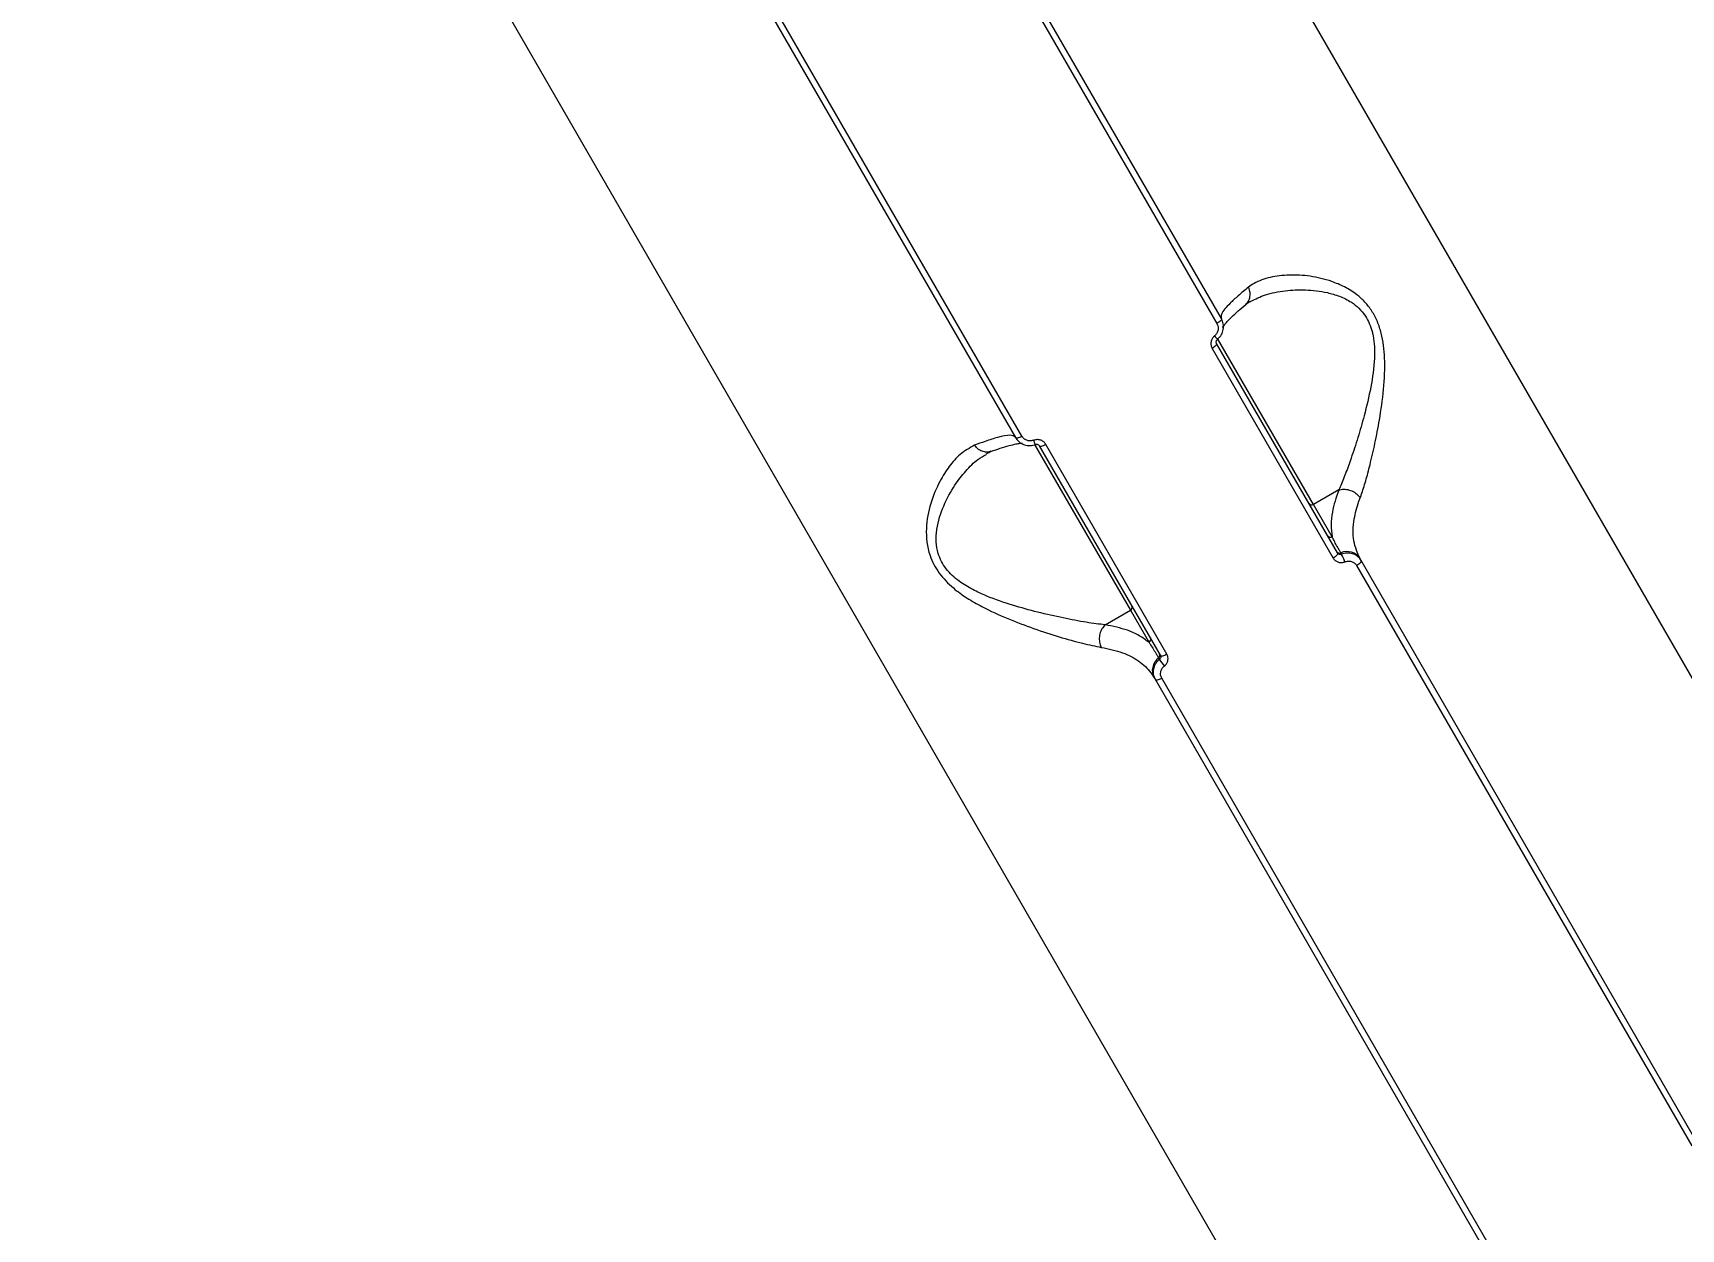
# Model space of a CAD drawing. Header units: millimetres. Extents: x -7447 to 8662, y -5576 to 6370.
# Drawn here: x 683.4 to 932.8, y -1126.7 to -945.6 of the extents above; entities that cross this region are included whole.
import ezdxf

# ---------------------------------------------------------------- set-up
doc = ezdxf.new("R2010")
doc.units = ezdxf.units.MM
doc.layers.add('DiKom', color=7, linetype='Continuous')
doc.layers.add('DIKOM_ОБЪЕКТ', color=7, linetype='Continuous')
doc.styles.add('style1', font='arial.ttf', dxfattribs={"width": 0.8})
doc.dimstyles.new('1-50', dxfattribs={"dimtxt": 300, "dimasz": 200, "dimexe": 100, "dimexo": 0, "dimgap": 100, "dimtad": 1, "dimdec": 0, "dimtxsty": 'style1', "dimcen": 0, "dimclrd": 7, "dimclre": 7, "dimadec": 1, "dimazin": 2, "dimtfac": 1, "dimtdec": 0, "dimtmove": 1, "dimatfit": 3, "dimfxl": 0, "dimlwd": 25, "dimlwe": 18, "dimarcsym": 0})

# ---------------------------------------------------------------- blocks, each defined once
blk = doc.blocks.new('*D10')
at = {"color": 7, "linetype": 'Continuous', "lineweight": 18, "transparency": 16777216}
for p, q in [((-5489.75, 240.8), (-5489.75, 4573.49)), ((4778.18, -2126.78), (4778.18, 4573.49))]:
    blk.add_line(p, q, dxfattribs=at)
at = {"color": 7, "linetype": 'Continuous', "lineweight": 25, "transparency": 16777216}
blk.add_line((4578.18, 4473.49), (-5289.75, 4473.49), dxfattribs=at)
at = {"color": 7, "linetype": 'Continuous', "transparency": 16777216}
for points in [[(-5289.75, 4506.82), (-5289.75, 4440.16), (-5489.75, 4473.49)], [(4578.18, 4506.82), (4578.18, 4440.16), (4778.18, 4473.49)]]:
    blk.add_solid(points, dxfattribs=at)
at = {"layer": 'Defpoints', "color": 0, "linetype": 'Continuous', "transparency": 16777216}
for p in [(-5489.75, 4473.49), (-5489.75, 240.8), (4778.18, -2126.78)]:
    blk.add_point(p, dxfattribs=at)
at = {"color": 0, "linetype": 'Continuous', "lineweight": 15, "transparency": 16777216, "insert": (-777.31, 4726.76), "char_height": 300, "attachment_point": 5, "style": 'style1'}
blk.add_mtext('10300', dxfattribs=at)
blk = doc.blocks.new('*D11')
at = {"color": 7, "linetype": 'Continuous', "lineweight": 18, "transparency": 16777216}
for p, q in [((2045.4, 3512.26), (7772.09, 3512.26)), ((-1858.48, -4091.08), (7772.09, -4091.08))]:
    blk.add_line(p, q, dxfattribs=at)
at = {"color": 7, "linetype": 'Continuous', "lineweight": 25, "transparency": 16777216}
blk.add_line((7672.09, -3891.08), (7672.09, 3312.26), dxfattribs=at)
at = {"color": 7, "linetype": 'Continuous', "transparency": 16777216}
for points in [[(7638.76, 3312.26), (7705.42, 3312.26), (7672.09, 3512.26)], [(7638.76, -3891.08), (7705.42, -3891.08), (7672.09, -4091.08)]]:
    blk.add_solid(points, dxfattribs=at)
at = {"layer": 'Defpoints', "color": 0, "linetype": 'Continuous', "transparency": 16777216}
for p in [(2045.4, 3512.26), (7672.09, 3512.26), (-1858.48, -4091.08)]:
    blk.add_point(p, dxfattribs=at)
at = {"color": 0, "linetype": 'Continuous', "lineweight": 15, "transparency": 16777216, "insert": (7418.92, 3.22), "char_height": 300, "attachment_point": 5, "rotation": 90, "style": 'style1'}
blk.add_mtext('7600', dxfattribs=at)
blk = doc.blocks.new('*D12')
at = {"layer": 'Defpoints', "color": 0, "transparency": 16777216}
for p in [(-7446.93, 5919.72), (-7446.93, 736.93), (6905.53, -2412.68)]:
    blk.add_point(p, dxfattribs=at)
at = {"layer": 'DiKom', "color": 7, "lineweight": 18, "transparency": 16777216}
for p, q in [((-7446.93, 736.93), (-7446.93, 6019.72)), ((6905.53, -2412.68), (6905.53, 6019.72))]:
    blk.add_line(p, q, dxfattribs=at)
at = {"layer": 'DiKom', "color": 7, "lineweight": 25, "transparency": 16777216}
blk.add_line((6705.53, 5919.72), (-7246.93, 5919.72), dxfattribs=at)
at = {"layer": 'DiKom', "color": 7, "transparency": 16777216}
for points in [[(-7246.93, 5953.05), (-7246.93, 5886.39), (-7446.93, 5919.72)], [(6705.53, 5953.05), (6705.53, 5886.39), (6905.53, 5919.72)]]:
    blk.add_solid(points, dxfattribs=at)
at = {"layer": 'DiKom', "color": 0, "transparency": 16777216, "insert": (-918.31, 6173), "char_height": 300, "attachment_point": 5, "style": 'style1'}
blk.add_mtext('14300', dxfattribs=at)
blk = doc.blocks.new('*D13')
at = {"layer": 'Defpoints', "color": 0, "transparency": 16777216}
for p in [(2049.72, 5594.27), (-1141.86, -5576.35), (8561.69, -5576.35)]:
    blk.add_point(p, dxfattribs=at)
at = {"layer": 'DiKom', "color": 7, "lineweight": 18, "transparency": 16777216}
for p, q in [((2049.72, 5594.27), (8661.69, 5594.27)), ((-1141.86, -5576.35), (8661.69, -5576.35))]:
    blk.add_line(p, q, dxfattribs=at)
at = {"layer": 'DiKom', "color": 7, "lineweight": 25, "transparency": 16777216}
blk.add_line((8561.69, 5394.27), (8561.69, -5376.35), dxfattribs=at)
at = {"layer": 'DiKom', "color": 7, "transparency": 16777216}
for points in [[(8528.35, 5394.27), (8595.02, 5394.27), (8561.69, 5594.27)], [(8528.35, -5376.35), (8595.02, -5376.35), (8561.69, -5576.35)]]:
    blk.add_solid(points, dxfattribs=at)
at = {"layer": 'DiKom', "color": 0, "transparency": 16777216, "insert": (8308.52, 8.96), "char_height": 300, "attachment_point": 5, "rotation": 90, "style": 'style1'}
blk.add_mtext('11200', dxfattribs=at)

msp = doc.modelspace()

# ---------------------------------------------------------------- linework, layer by layer
at = {"layer": 'DIKOM_ОБЪЕКТ', "color": 7, "linetype": 'Continuous', "lineweight": 15}
for p, q in [((977.4, -1117.56), (738.07, -703.03)), ((647.14, -755.54), (886.47, -1170.07)), ((809.3, -897.31), (862.59, -989.62)), ((863.27, -988.88), (810.01, -896.64)), ((778.84, -914.64), (832.09, -1006.88)), ((833.08, -1006.67), (779.78, -914.35)), ((867.58, -986.31), (867.73, -986.24)), ((880.86, -1024.35), (862.54, -992.62)), ((862.67, -992.02), (862.68, -992.02)), ((877.2, -1017.02), (862.69, -991.88)), ((861.86, -993.38), (880.2, -1025.13)), ((835, -1007.92), (849.49, -1033.02)), ((835.11, -1007.93), (835.11, -1007.94)), ((835.7, -1008.12), (854.02, -1039.85)), ((855.02, -1039.67), (836.69, -1007.91)), ((881.02, -1014.82), (877.2, -1017.02)), ((880.02, -1021.9), (877.2, -1017.02)), ((881.46, -1024.56), (881.34, -1024.34)), ((884.4, -1025.48), (884.26, -1025.24)), ((883.74, -1026.26), (934.47, -1114.13)), ((935.09, -1113.28), (884.4, -1025.48)), ((845.68, -1035.22), (849.49, -1033.02)), ((849.49, -1033.02), (852.31, -1037.9)), ((853.77, -1040.26), (853.89, -1040.48)), ((853.08, -1043.24), (853.22, -1043.48)), ((853.22, -1043.48), (903.91, -1131.28)), ((904.96, -1131.17), (854.23, -1043.3))]:
    msp.add_line(p, q, dxfattribs=at)
at = {"layer": 'DIKOM_ОБЪЕКТ', "color": 7, "linetype": 'Continuous', "lineweight": 15, "flags": 128}
for points in [[(863.27, -988.88), (863.28, -988.94), (863.26, -989.01), (863.21, -989.1), (863.13, -989.2), (863.03, -989.31), (862.9, -989.42), (862.75, -989.52), (862.59, -989.62)], [(862.54, -992.62), (862.56, -992.68), (862.54, -992.76), (862.49, -992.85), (862.41, -992.95), (862.3, -993.06), (862.17, -993.17), (862.02, -993.28), (861.86, -993.38)], [(832.09, -1006.88), (832.13, -1006.92), (832.21, -1006.94), (832.31, -1006.94), (832.44, -1006.92), (832.58, -1006.88), (832.74, -1006.83), (832.91, -1006.75), (833.08, -1006.67)], [(835.7, -1008.12), (835.74, -1008.17), (835.82, -1008.19), (835.92, -1008.19), (836.05, -1008.17), (836.19, -1008.13), (836.35, -1008.08), (836.52, -1008), (836.69, -1007.91)], [(880.86, -1024.35), (880.88, -1024.42), (880.86, -1024.5), (880.82, -1024.59), (880.74, -1024.7), (880.63, -1024.81), (880.5, -1024.92), (880.36, -1025.03), (880.2, -1025.13)], [(884.4, -1025.48), (884.42, -1025.55), (884.4, -1025.63), (884.36, -1025.72), (884.28, -1025.83), (884.17, -1025.94), (884.05, -1026.05), (883.9, -1026.16), (883.74, -1026.26)], [(854.02, -1039.85), (854.06, -1039.9), (854.14, -1039.93), (854.25, -1039.93), (854.38, -1039.92), (854.53, -1039.88), (854.69, -1039.83), (854.85, -1039.75), (855.02, -1039.67)], [(853.22, -1043.48), (853.27, -1043.53), (853.35, -1043.56), (853.46, -1043.56), (853.58, -1043.55), (853.73, -1043.51), (853.89, -1043.46), (854.06, -1043.39), (854.23, -1043.3)]]:
    msp.add_lwpolyline(points, dxfattribs=at)
at = {"layer": 'DIKOM_ОБЪЕКТ', "color": 7, "linetype": 'Continuous', "lineweight": 15}
for centre, radius, start, end in [((869.07, -986.05), 8.74, 218.5383, 223.0364), ((826.81, -1010.46), 8.67, 16.9447, 21.4806), ((876.95, -1016.61), 0.478, 212.9367, 302.6572), ((879.76, -1021.49), 0.478, 212.9388, 302.6551), ((881.15, -1023.91), 0.469, 212.3356, 293.6333), ((882.28, -1026.49), 2.35, 32.3286, 113.6347), ((875.25, -1028.02), 7.11, 19.0278, 29.0728), ((849.27, -1032.59), 0.478, 297.3413, 27.0648), ((852.09, -1037.47), 0.478, 297.3449, 27.0612), ((855.16, -1042.15), 2.35, 126.3669, 207.6698), ((853.49, -1039.88), 0.469, 306.3667, 27.6644), ((860, -1036.82), 7.11, 210.9272, 220.9722)]:
    msp.add_arc(centre, radius, start, end, dxfattribs=at)
for points, knots in [([(884.27, -1016.02), (884.33, -1015.86), (884.61, -1015.09), (885.12, -1013.48), (885.81, -1010.87), (886.53, -1007.78), (887.26, -1003.96), (887.89, -999.63), (888.1, -995.17), (887.7, -991.66), (886.92, -989.31), (886.09, -987.7), (885.01, -986.32), (883.62, -985.06), (881.91, -984.02), (879.52, -983.03), (876.66, -982.37), (873.48, -982.2), (870.59, -982.55), (868.57, -983.26), (867.65, -983.92), (867.37, -984.11)], [0, 0, 0, 0, 0.013456, 0.066323, 0.119231, 0.183273, 0.24735, 0.32648, 0.405365, 0.46786, 0.499097, 0.530304, 0.561443, 0.592622, 0.634515, 0.676489, 0.748086, 0.819762, 0.89396, 0.968066, 1, 1, 1, 1]), ([(867.37, -984.11), (866.83, -984.56), (865.75, -985.45), (864.57, -986.54), (863.74, -987.45), (863.17, -988.28), (863.21, -988.62), (863.23, -988.81)], [0, 0, 0, 0, 0.187286, 0.376549, 0.557007, 0.739195, 1, 1, 1, 1]), ([(866.92, -986.7), (867, -986.64), (867.27, -986.45), (867.53, -985.91), (867.66, -985.15), (867.55, -984.57), (867.43, -984.23), (867.39, -984.15), (867.37, -984.11)], [0, 0, 0, 0, 0.101912, 0.372623, 0.643348, 0.914087, 0.954457, 1, 1, 1, 1]), ([(867.73, -986.24), (868.44, -985.9), (869.96, -985.15), (872.82, -984.6), (875.99, -984.44), (878.81, -984.76), (881.17, -985.45), (882.79, -986.24), (884.12, -987.27), (885.3, -988.68), (885.94, -990.19), (886.43, -992.34), (886.53, -995.21), (885.93, -999.32), (884.97, -1003.33), (883.93, -1006.93), (882.97, -1009.85), (882.07, -1012.36), (881.44, -1013.9), (881.09, -1014.66), (881.03, -1014.81), (881.03, -1014.81)], [0, 0, 0, 0, 0.070036, 0.150475, 0.225267, 0.301682, 0.343801, 0.386848, 0.416639, 0.447578, 0.495989, 0.507899, 0.570401, 0.651557, 0.735875, 0.803813, 0.872911, 0.928873, 0.985836, 0.999966, 1, 1, 1, 1]), ([(863.46, -990.23), (863.47, -990.22), (863.49, -990.18), (863.7, -989.85), (864.13, -989.34), (864.82, -988.63), (865.74, -987.76), (866.55, -987.06), (866.95, -986.73)], [0, 0, 0, 0, 0.119958, 0.266277, 0.433219, 0.617395, 0.813602, 1, 1, 1, 1]), ([(867, -986.74), (867.17, -986.58), (867.37, -986.4), (867.68, -986.26), (867.73, -986.24)], [0, 0, 0, 0, 0.861436, 1, 1, 1, 1]), ([(862.59, -989.62), (862.66, -989.78), (862.8, -990.08), (862.79, -990.6), (862.62, -991.08), (862.39, -991.37), (862.24, -991.49), (862.23, -991.5)], [0, 0, 0, 0, 0.245803, 0.491804, 0.734292, 0.971519, 1, 1, 1, 1]), ([(862.67, -992.02), (862.7, -991.99), (862.94, -991.79), (863.32, -991.32), (863.6, -990.51), (863.61, -989.64), (863.38, -989.13), (863.27, -988.88)], [0, 0, 0, 0, 0.028632, 0.267083, 0.510141, 0.755652, 1, 1, 1, 1]), ([(862.23, -991.5), (862.21, -991.51), (862.07, -991.64), (861.84, -991.92), (861.67, -992.4), (861.66, -992.92), (861.8, -993.23), (861.86, -993.38)], [0, 0, 0, 0, 0.02784, 0.265, 0.507707, 0.753982, 1, 1, 1, 1]), ([(862.54, -992.62), (862.54, -992.61), (862.5, -992.56), (862.48, -992.43), (862.5, -992.26), (862.58, -992.12), (862.65, -992.05), (862.68, -992.02)], [0, 0, 0, 0, 0.043493, 0.387724, 0.643474, 0.843572, 1, 1, 1, 1]), ([(832.05, -1006.81), (831.85, -1006.68), (831.44, -1006.41), (829.72, -1006.74), (827.78, -1007.35), (826.45, -1007.85), (825.91, -1008.05)], [0, 0, 0, 0, 0.307256, 0.62332, 0.846349, 1, 1, 1, 1]), ([(828.38, -1008.99), (828.87, -1008.82), (829.89, -1008.45), (831.15, -1008.08), (832.16, -1007.84), (832.8, -1007.73), (833.14, -1007.72), (833.15, -1007.72), (833.15, -1007.72)], [0, 0, 0, 0, 0.182343, 0.387851, 0.589735, 0.759964, 0.911057, 1, 1, 1, 1]), ([(832.09, -1006.88), (832.12, -1006.93), (832.3, -1007.21), (832.73, -1007.66), (833.47, -1008.02), (834.3, -1008.15), (834.84, -1008), (835.11, -1007.93)], [0, 0, 0, 0, 0.054778, 0.294413, 0.530127, 0.764685, 1, 1, 1, 1]), ([(834.88, -1007.29), (834.72, -1007.33), (834.4, -1007.42), (833.9, -1007.35), (833.46, -1007.13), (833.2, -1006.87), (833.1, -1006.7), (833.08, -1006.67)], [0, 0, 0, 0, 0.234078, 0.467965, 0.703962, 0.944853, 1, 1, 1, 1]), ([(836.69, -1007.91), (836.67, -1007.88), (836.57, -1007.71), (836.31, -1007.45), (835.86, -1007.23), (835.37, -1007.16), (835.04, -1007.25), (834.88, -1007.29)], [0, 0, 0, 0, 0.055793, 0.296805, 0.53266, 0.766258, 1, 1, 1, 1]), ([(825.91, -1008.05), (825.16, -1008.46), (823.79, -1009.2), (822.05, -1011.18), (820.51, -1013.62), (819.17, -1016.75), (818.54, -1019.96), (818.62, -1022.69), (819.13, -1025), (820.42, -1027.46), (822.49, -1029.59), (824.75, -1031.22), (827.53, -1032.79), (830.95, -1034.35), (834.92, -1035.83), (838.76, -1037.09), (842.29, -1038.08), (844.18, -1038.46), (845.09, -1038.64)], [0, 0, 0, 0, 0.078551, 0.143058, 0.207603, 0.287215, 0.366549, 0.405752, 0.444851, 0.497444, 0.54969, 0.59227, 0.634937, 0.707296, 0.779729, 0.854484, 0.929141, 1, 1, 1, 1]), ([(845.67, -1035.22), (845.67, -1035.22), (844.81, -1035.14), (842.82, -1034.88), (839.34, -1034.22), (835.56, -1033.37), (831.64, -1032.3), (828.3, -1031.16), (825.59, -1029.92), (823.43, -1028.63), (821.47, -1026.83), (820.36, -1024.67), (820.05, -1022.63), (820.12, -1021.41), (820.38, -1019.55), (821.16, -1017.13), (822.76, -1014.2), (824.56, -1011.89), (826.16, -1010.26), (827.26, -1009.67), (827.69, -1009.44)], [0, 0, 0, 0, 0.000034, 0.07508, 0.153641, 0.234434, 0.309798, 0.386813, 0.42952, 0.473167, 0.524011, 0.574488, 0.6114, 0.649968, 0.65194, 0.733066, 0.817558, 0.885736, 0.955084, 1, 1, 1, 1]), ([(828.37, -1008.95), (828.29, -1008.99), (827.99, -1009.13), (827.39, -1009.09), (826.67, -1008.82), (826.22, -1008.44), (825.99, -1008.16), (825.94, -1008.09), (825.91, -1008.05)], [0, 0, 0, 0, 0.100569, 0.371686, 0.642806, 0.913958, 0.954388, 1, 1, 1, 1]), ([(827.64, -1009.36), (827.78, -1009.27), (828.04, -1009.1), (828.27, -1009.03), (828.38, -1009)], [0, 0, 0, 0, 0.524071, 1, 1, 1, 1]), ([(835.11, -1007.94), (835.12, -1007.94), (835.17, -1007.91), (835.29, -1007.9), (835.44, -1007.91), (835.58, -1007.98), (835.67, -1008.06), (835.69, -1008.12), (835.69, -1008.13)], [0, 0, 0, 0, 0.033961, 0.219097, 0.413745, 0.650284, 0.947828, 1, 1, 1, 1]), ([(881.02, -1014.82), (880.64, -1015.95), (880.03, -1017.8), (879.82, -1020.12), (879.95, -1021.3), (880.02, -1021.9)], [0, 0, 0, 0, 0.442702, 0.720175, 1, 1, 1, 1]), ([(881.03, -1014.81), (881.02, -1014.81), (881.02, -1014.81), (881.02, -1014.82), (881.02, -1014.82)], [0, 0, 0, 0, 0.688186, 1, 1, 1, 1]), ([(881.03, -1014.81), (881.28, -1014.76), (881.79, -1014.65), (882.64, -1014.79), (883.42, -1015.13), (883.92, -1015.55), (884.17, -1015.87), (884.25, -1015.98), (884.27, -1016.02)], [0, 0, 0, 0, 0.220499, 0.440988, 0.661468, 0.881946, 0.96357, 1, 1, 1, 1]), ([(884.26, -1025.24), (883.88, -1024.36), (883.1, -1022.58), (883.22, -1019.55), (883.8, -1017.28), (884.21, -1016.18), (884.27, -1016.02)], [0, 0, 0, 0, 0.343502, 0.696943, 0.954529, 1, 1, 1, 1]), ([(881.34, -1024.34), (881.27, -1024.22), (880.92, -1023.61), (880.47, -1022.79), (880.12, -1022.09), (880.02, -1021.9)], [0, 0, 0, 0, 0.153316, 0.766562, 1, 1, 1, 1]), ([(880.2, -1025.13), (880.21, -1025.16), (880.31, -1025.32), (880.55, -1025.57), (880.99, -1025.78), (881.49, -1025.84), (881.81, -1025.74), (881.97, -1025.7)], [0, 0, 0, 0, 0.042596, 0.282446, 0.521613, 0.760759, 1, 1, 1, 1]), ([(881.46, -1024.56), (881.41, -1024.58), (881.3, -1024.61), (881.14, -1024.58), (880.99, -1024.51), (880.9, -1024.42), (880.87, -1024.36), (880.86, -1024.35)], [0, 0, 0, 0, 0.236912, 0.474231, 0.713696, 0.956559, 1, 1, 1, 1]), ([(884.4, -1025.48), (884.38, -1025.44), (884.22, -1025.18), (883.82, -1024.77), (883.09, -1024.42), (882.27, -1024.32), (881.73, -1024.48), (881.46, -1024.56)], [0, 0, 0, 0, 0.042252, 0.281982, 0.521259, 0.760622, 1, 1, 1, 1]), ([(881.97, -1025.7), (882.13, -1025.65), (882.45, -1025.55), (882.95, -1025.62), (883.39, -1025.83), (883.63, -1026.08), (883.73, -1026.24), (883.74, -1026.26)], [0, 0, 0, 0, 0.239399, 0.478695, 0.717917, 0.95773, 1, 1, 1, 1]), ([(845.67, -1035.22), (845.5, -1035.42), (845.15, -1035.81), (844.84, -1036.6), (844.75, -1037.45), (844.86, -1038.1), (845.01, -1038.48), (845.07, -1038.6), (845.09, -1038.64)], [0, 0, 0, 0, 0.2205, 0.440977, 0.661467, 0.881946, 0.96357, 1, 1, 1, 1]), ([(845.68, -1035.22), (845.68, -1035.22), (845.67, -1035.22), (845.67, -1035.22), (845.67, -1035.22)], [0, 0, 0, 0, 0.694405, 1, 1, 1, 1]), ([(852.31, -1037.9), (851.83, -1037.54), (850.88, -1036.84), (848.76, -1035.86), (846.85, -1035.46), (845.68, -1035.22)], [0, 0, 0, 0, 0.277465, 0.557299, 1, 1, 1, 1]), ([(845.09, -1038.64), (846.2, -1038.87), (848.38, -1039.34), (850.86, -1040.67), (852.33, -1042.04), (852.92, -1042.99), (853.08, -1043.24)], [0, 0, 0, 0, 0.302889, 0.594461, 0.892027, 1, 1, 1, 1]), ([(852.31, -1037.9), (852.39, -1038.01), (852.77, -1038.6), (853.27, -1039.4), (853.66, -1040.08), (853.77, -1040.26)], [0, 0, 0, 0, 0.153317, 0.766568, 1, 1, 1, 1]), ([(854.02, -1039.85), (854.04, -1039.9), (854.09, -1040.01), (854.09, -1040.18), (854.03, -1040.34), (853.95, -1040.43), (853.9, -1040.47), (853.89, -1040.48)], [0, 0, 0, 0, 0.244227, 0.485923, 0.724587, 0.961746, 1, 1, 1, 1]), ([(854.63, -1041.48), (854.65, -1041.47), (854.8, -1041.35), (855.03, -1041.06), (855.2, -1040.6), (855.22, -1040.1), (855.09, -1039.81), (855.02, -1039.67)], [0, 0, 0, 0, 0.038576, 0.278094, 0.518345, 0.759234, 1, 1, 1, 1]), ([(853.89, -1040.48), (853.86, -1040.5), (853.61, -1040.71), (853.22, -1041.18), (852.93, -1041.95), (852.9, -1042.76), (853.12, -1043.24), (853.22, -1043.48)], [0, 0, 0, 0, 0.03878, 0.27836, 0.518643, 0.759452, 1, 1, 1, 1]), ([(854.23, -1043.3), (854.16, -1043.15), (854.03, -1042.86), (854.05, -1042.37), (854.22, -1041.91), (854.45, -1041.62), (854.6, -1041.5), (854.63, -1041.48)], [0, 0, 0, 0, 0.240655, 0.481418, 0.721628, 0.961192, 1, 1, 1, 1])]:
    msp.add_open_spline(points, degree=3, knots=knots, dxfattribs=at)

# ---------------------------------------------------------------- dimensions: what is measured, and where the dimension line sits
at = {"color": 7, "linetype": 'Continuous', "lineweight": 15}
for base, p1, p2, angle, text, picture, middle in [((-5489.75, 4473.49), (4778.18, -2126.78), (-5489.75, 240.8), 180, '10300', '*D10', (-777.31, 4473.49)), ((7672.09, 3512.26), (-1858.48, -4091.08), (2045.4, 3512.26), 270, '7600', '*D11', (7672.09, 3.22))]:
    dim = msp.add_linear_dim(base=base, p1=p1, p2=p2, angle=angle, text=text, dimstyle='1-50', dxfattribs=at)
    dim.commit()
    dim.dimension.update_dxf_attribs({"geometry": picture, "text_midpoint": middle, "dimtype": 160})
at = {"layer": 'DiKom'}
for base, p1, p2, angle, text, picture, middle in [((-7446.93, 5919.72), (6905.53, -2412.68), (-7446.93, 736.93), 180, '14300', '*D12', (-918.31, 5919.72)), ((8561.69, -5576.35), (2049.72, 5594.27), (-1141.86, -5576.35), 270, '11200', '*D13', (8561.69, 8.96))]:
    dim = msp.add_linear_dim(base=base, p1=p1, p2=p2, angle=angle, text=text, dimstyle='1-50', dxfattribs=at)
    dim.commit()
    dim.dimension.update_dxf_attribs({"geometry": picture, "text_midpoint": middle, "dimtype": 160})

doc.saveas('drawing.dxf')
